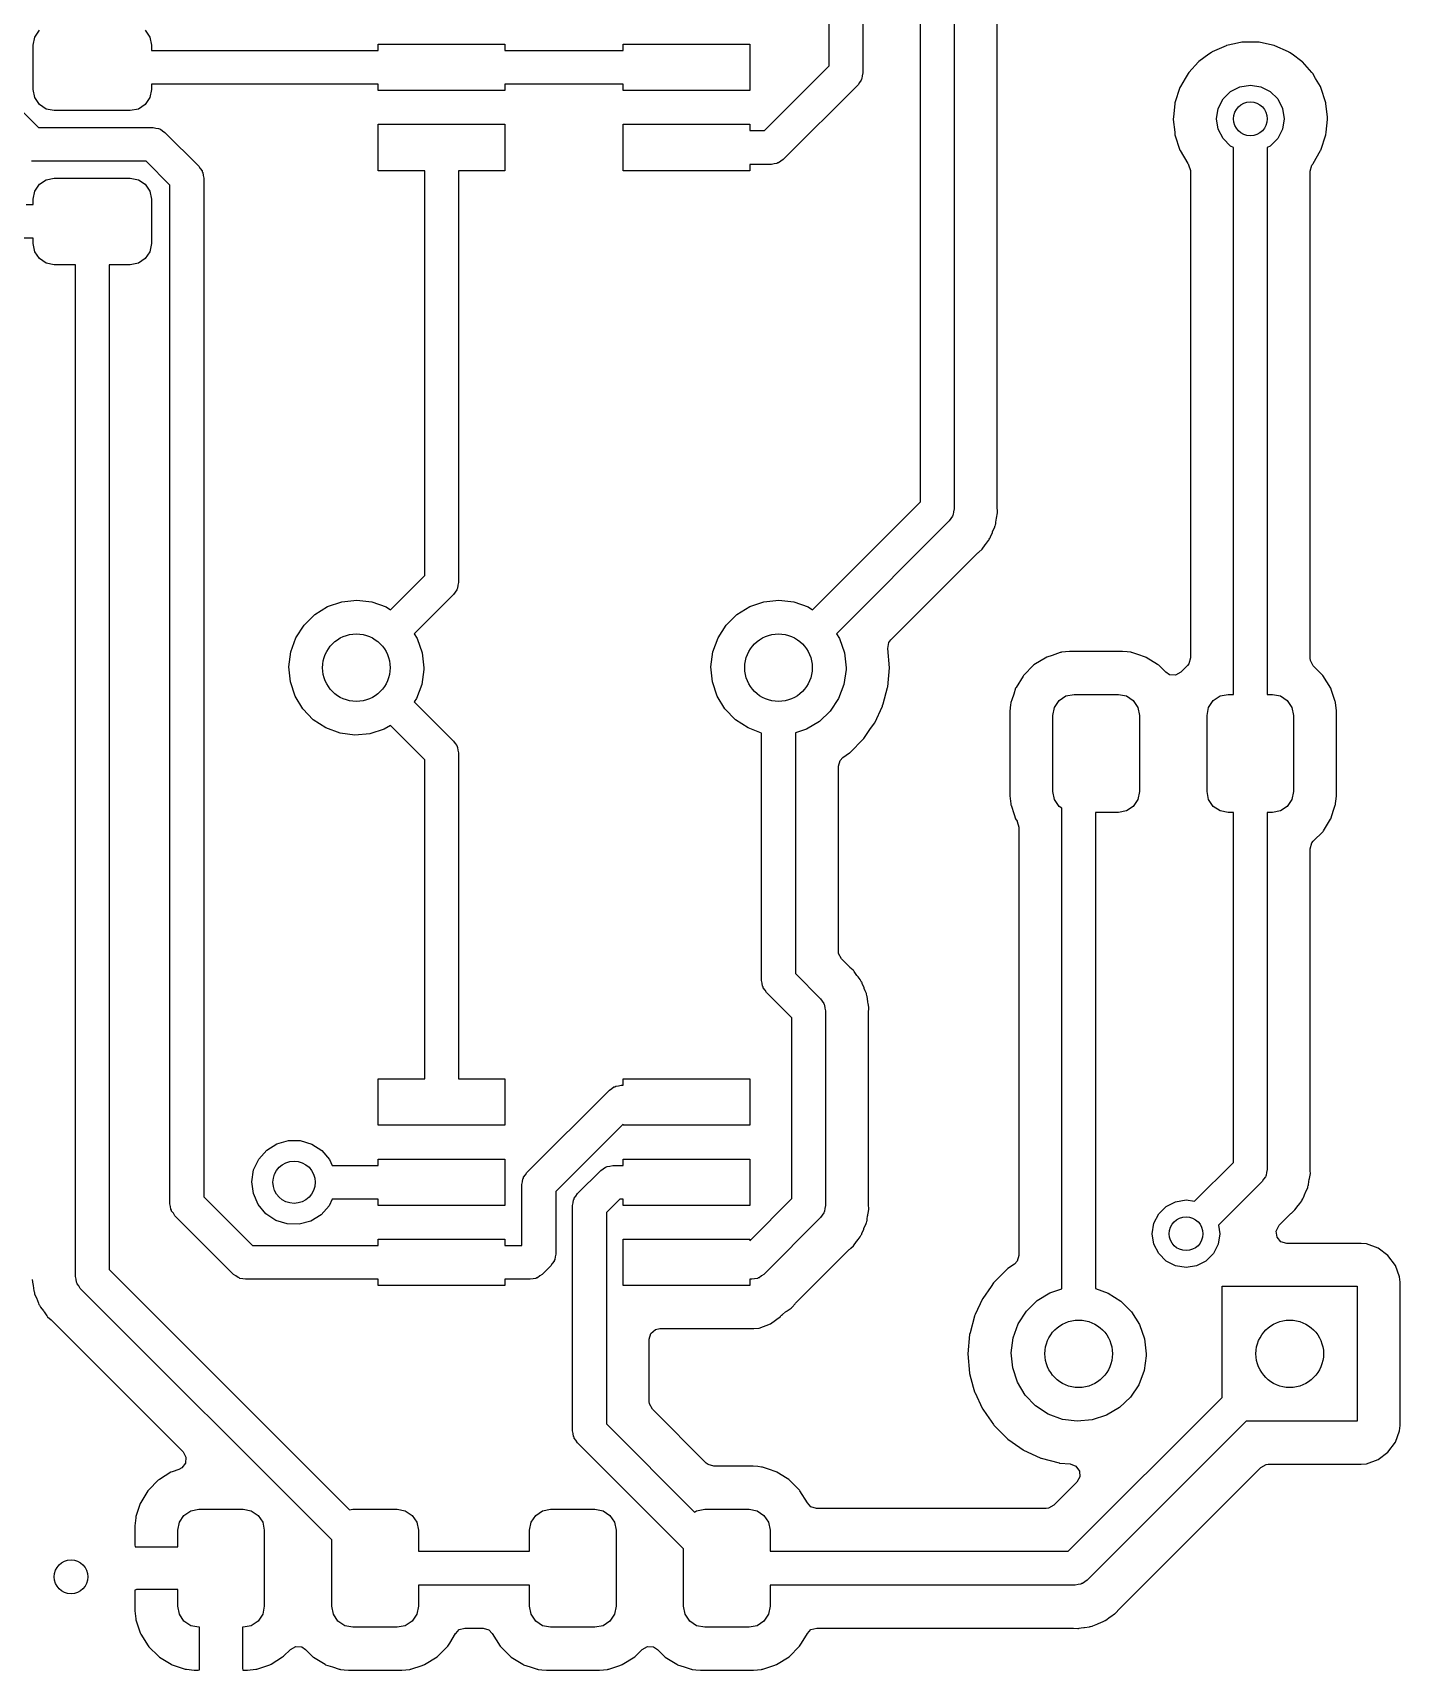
# Model space of a CAD drawing. Extents: x 61 to 228, y -146 to -45.
# Drawn here: x 108.26 to 124.46, y -126.08 to -106.68 of the extents above; entities that cross this region are included whole.
import ezdxf

# ---------------------------------------------------------------- set-up
doc = ezdxf.new("R2010")
doc.units = 0
doc.layers.add('BLACK', color=7, linetype='CONTINUOUS')

msp = doc.modelspace()

# ---------------------------------------------------------------- linework, layer by layer
at = {"layer": 'BLACK', "linetype": 'CONTINUOUS'}
for p, q in [((118.092, -101.79), (118.092, -107.152)), ((117.692, -107.069), (117.692, -101.873)), ((118.774, -112.234), (118.774, -105.764)), ((119.174, -105.766), (119.174, -112.317)), ((119.682, -112.292), (119.682, -106.078)), ((108.283, -106.728), (108.337, -106.647)), ((109.591, -106.647), (109.645, -106.728)), ((107.236, -106.706), (108.328, -107.798)), ((108.264, -106.824), (108.283, -106.728)), ((108.264, -107.349), (108.264, -106.824)), ((109.645, -106.728), (109.664, -106.824)), ((109.664, -106.824), (109.664, -106.886)), ((112.352, -106.886), (112.352, -106.811)), ((112.352, -106.811), (113.852, -106.811)), ((113.852, -106.811), (113.852, -106.886)), ((115.252, -106.886), (115.252, -106.811)), ((115.252, -106.811), (116.752, -106.811)), ((116.752, -106.811), (116.752, -107.361)), ((122.394, -106.83), (122.231, -106.902)), ((122.4, -106.827), (122.394, -106.83)), ((122.394, -106.83), (122.394, -106.83)), ((122.493, -106.807), (122.4, -106.827)), ((122.58, -106.789), (122.493, -106.807)), ((122.587, -106.787), (122.58, -106.789)), ((122.58, -106.789), (122.58, -106.789)), ((122.777, -106.787), (122.587, -106.787)), ((122.784, -106.789), (122.777, -106.787)), ((122.871, -106.807), (122.784, -106.789)), ((122.784, -106.789), (122.784, -106.789)), ((122.964, -106.827), (122.871, -106.807)), ((122.97, -106.83), (122.964, -106.827)), ((123.133, -106.902), (122.97, -106.83)), ((122.97, -106.83), (122.97, -106.83)), ((109.664, -106.886), (112.352, -106.886)), ((113.852, -106.886), (115.252, -106.886)), ((116.925, -107.836), (117.692, -107.069)), ((122.066, -107.022), (121.954, -107.147)), ((122.071, -107.017), (122.066, -107.022)), ((122.066, -107.022), (122.066, -107.022)), ((122.189, -106.931), (122.071, -107.017)), ((122.22, -106.909), (122.189, -106.931)), ((122.225, -106.905), (122.22, -106.909)), ((122.22, -106.909), (122.22, -106.909)), ((122.231, -106.902), (122.225, -106.905)), ((122.231, -106.902), (122.231, -106.902)), ((123.139, -106.905), (123.133, -106.902)), ((123.133, -106.902), (123.133, -106.902)), ((123.144, -106.909), (123.139, -106.905)), ((123.175, -106.931), (123.144, -106.909)), ((123.144, -106.909), (123.144, -106.909)), ((123.293, -107.017), (123.175, -106.931)), ((123.298, -107.022), (123.293, -107.017)), ((123.41, -107.147), (123.298, -107.022)), ((123.298, -107.022), (123.298, -107.022)), ((118.051, -107.265), (118.034, -107.293)), ((118.072, -107.239), (118.051, -107.265)), ((118.075, -107.228), (118.072, -107.239)), ((118.081, -107.218), (118.075, -107.228)), ((118.085, -107.185), (118.081, -107.218)), ((118.092, -107.152), (118.085, -107.185)), ((121.91, -107.217), (121.853, -107.315)), ((121.943, -107.159), (121.91, -107.217)), ((121.954, -107.147), (121.943, -107.159)), ((123.421, -107.159), (123.41, -107.147)), ((123.454, -107.217), (123.421, -107.159)), ((123.511, -107.315), (123.454, -107.217)), ((108.283, -107.445), (108.264, -107.349)), ((108.337, -107.526), (108.283, -107.445)), ((109.645, -107.445), (109.591, -107.526)), ((109.664, -107.349), (109.645, -107.445)), ((112.352, -107.286), (109.664, -107.286)), ((109.664, -107.286), (109.664, -107.349)), ((112.352, -107.361), (112.352, -107.286)), ((113.852, -107.361), (112.352, -107.361)), ((115.252, -107.286), (113.852, -107.286)), ((113.852, -107.286), (113.852, -107.361)), ((115.252, -107.361), (115.252, -107.286)), ((116.752, -107.361), (115.252, -107.361)), ((118.034, -107.293), (117.149, -108.178)), ((121.847, -107.324), (121.788, -107.506)), ((121.853, -107.315), (121.847, -107.324)), ((122.302, -107.572), (122.358, -107.461)), ((122.358, -107.461), (122.447, -107.372)), ((122.447, -107.372), (122.558, -107.316)), ((122.558, -107.316), (122.682, -107.296)), ((122.682, -107.296), (122.806, -107.316)), ((122.806, -107.316), (122.917, -107.372)), ((122.917, -107.372), (123.006, -107.461)), ((123.006, -107.461), (123.062, -107.572)), ((123.517, -107.324), (123.511, -107.315)), ((123.576, -107.506), (123.517, -107.324)), ((108.418, -107.58), (108.337, -107.526)), ((108.514, -107.599), (108.418, -107.58)), ((109.414, -107.599), (108.514, -107.599)), ((109.51, -107.58), (109.414, -107.599)), ((109.591, -107.526), (109.51, -107.58)), ((121.788, -107.513), (121.77, -107.678)), ((121.788, -107.506), (121.788, -107.513)), ((121.788, -107.513), (121.788, -107.513)), ((122.282, -107.696), (122.302, -107.572)), ((123.062, -107.572), (123.082, -107.696)), ((123.576, -107.513), (123.576, -107.506)), ((123.594, -107.678), (123.576, -107.513)), ((123.576, -107.513), (123.576, -107.513)), ((108.328, -107.798), (109.683, -107.798)), ((109.683, -107.798), (109.716, -107.806)), ((109.716, -107.806), (109.749, -107.81)), ((109.749, -107.81), (109.759, -107.816)), ((109.759, -107.816), (109.77, -107.818)), ((109.77, -107.818), (109.796, -107.839)), ((109.796, -107.839), (109.825, -107.857)), ((112.352, -108.311), (112.352, -107.761)), ((112.352, -107.761), (113.852, -107.761)), ((113.852, -107.761), (113.852, -108.311)), ((115.252, -108.311), (115.252, -107.761)), ((115.252, -107.761), (116.752, -107.761)), ((116.752, -107.761), (116.752, -107.836)), ((116.752, -107.836), (116.925, -107.836)), ((121.77, -107.678), (121.768, -107.696)), ((121.768, -107.696), (121.769, -107.703)), ((121.769, -107.703), (121.785, -107.855)), ((121.785, -107.855), (121.788, -107.886)), ((122.302, -107.82), (122.282, -107.696)), ((122.358, -107.931), (122.302, -107.82)), ((123.062, -107.82), (123.006, -107.931)), ((123.082, -107.696), (123.062, -107.82)), ((123.576, -107.886), (123.579, -107.855)), ((123.579, -107.855), (123.595, -107.703)), ((123.596, -107.696), (123.594, -107.678)), ((123.595, -107.703), (123.596, -107.696)), ((109.825, -107.857), (110.225, -108.258)), ((121.788, -107.886), (121.847, -108.068)), ((122.447, -108.02), (122.358, -107.931)), ((122.482, -108.037), (122.447, -108.02)), ((122.482, -114.514), (122.482, -108.037)), ((122.917, -108.02), (122.882, -108.037)), ((122.882, -108.037), (122.882, -114.514)), ((123.006, -107.931), (122.917, -108.02)), ((123.517, -108.068), (123.576, -107.886)), ((109.6, -108.198), (108.245, -108.198)), ((109.884, -108.482), (109.6, -108.198)), ((117.008, -108.236), (116.752, -108.236)), ((116.752, -108.236), (116.752, -108.311)), ((117.04, -108.229), (117.008, -108.236)), ((117.073, -108.225), (117.04, -108.229)), ((117.083, -108.219), (117.073, -108.225)), ((117.094, -108.217), (117.083, -108.219)), ((117.12, -108.196), (117.094, -108.217)), ((117.149, -108.178), (117.12, -108.196)), ((121.847, -108.068), (121.851, -108.073)), ((121.851, -108.073), (121.851, -108.073)), ((121.851, -108.073), (121.94, -108.227)), ((121.94, -108.227), (121.943, -108.233)), ((121.943, -108.233), (121.947, -108.238)), ((121.947, -108.238), (121.949, -108.241)), ((121.949, -108.241), (121.973, -108.308)), ((123.411, -108.247), (123.415, -108.241)), ((123.415, -108.241), (123.417, -108.238)), ((123.417, -108.238), (123.421, -108.233)), ((123.421, -108.233), (123.424, -108.227)), ((123.424, -108.227), (123.513, -108.073)), ((123.513, -108.073), (123.517, -108.068)), ((123.513, -108.073), (123.513, -108.073)), ((108.337, -108.472), (108.418, -108.418)), ((108.418, -108.418), (108.514, -108.399)), ((108.514, -108.399), (109.414, -108.399)), ((109.414, -108.399), (109.51, -108.418)), ((109.51, -108.418), (109.591, -108.472)), ((110.225, -108.258), (110.243, -108.286)), ((110.243, -108.286), (110.264, -108.312)), ((110.264, -108.312), (110.266, -108.323)), ((110.266, -108.323), (110.272, -108.333)), ((110.272, -108.333), (110.276, -108.366)), ((110.276, -108.366), (110.284, -108.399)), ((110.284, -108.399), (110.284, -120.466)), ((112.902, -108.311), (112.352, -108.311)), ((112.902, -113.106), (112.902, -108.311)), ((113.852, -108.311), (113.302, -108.311)), ((113.302, -108.311), (113.302, -113.189)), ((116.752, -108.311), (115.252, -108.311)), ((121.973, -108.308), (121.974, -108.315)), ((121.974, -108.315), (121.974, -114.083)), ((123.39, -108.315), (123.411, -108.247)), ((123.39, -114.087), (123.39, -108.315)), ((108.264, -108.649), (108.283, -108.553)), ((108.283, -108.553), (108.337, -108.472)), ((109.591, -108.472), (109.645, -108.553)), ((109.645, -108.553), (109.664, -108.649)), ((109.884, -120.548), (109.884, -108.482)), ((108.181, -108.711), (108.264, -108.711)), ((108.264, -108.711), (108.264, -108.649)), ((109.664, -108.649), (109.664, -109.174)), ((108.264, -109.111), (108.098, -109.111)), ((108.264, -109.174), (108.264, -109.111)), ((108.283, -109.27), (108.264, -109.174)), ((109.664, -109.174), (109.645, -109.27)), ((108.337, -109.351), (108.283, -109.27)), ((108.418, -109.405), (108.337, -109.351)), ((108.514, -109.424), (108.418, -109.405)), ((109.51, -109.405), (109.414, -109.424)), ((109.591, -109.351), (109.51, -109.405)), ((109.645, -109.27), (109.591, -109.351)), ((108.764, -109.424), (108.514, -109.424)), ((108.764, -121.41), (108.764, -109.424)), ((109.414, -109.424), (109.164, -109.424)), ((109.164, -109.424), (109.164, -121.327)), ((117.495, -113.513), (118.774, -112.234)), ((119.174, -112.317), (119.166, -112.35)), ((119.682, -112.3), (119.682, -112.292)), ((119.685, -112.345), (119.682, -112.3)), ((119.115, -112.458), (117.778, -113.796)), ((119.133, -112.43), (119.115, -112.458)), ((119.154, -112.404), (119.133, -112.43)), ((119.156, -112.393), (119.154, -112.404)), ((119.162, -112.383), (119.156, -112.393)), ((119.166, -112.35), (119.162, -112.383)), ((119.657, -112.52), (119.661, -112.504)), ((119.661, -112.504), (119.662, -112.501)), ((119.662, -112.501), (119.665, -112.494)), ((119.665, -112.494), (119.667, -112.48)), ((119.667, -112.48), (119.671, -112.445)), ((119.671, -112.445), (119.673, -112.431)), ((119.673, -112.431), (119.674, -112.425)), ((119.674, -112.425), (119.686, -112.362)), ((119.686, -112.362), (119.685, -112.345)), ((119.545, -112.737), (119.579, -112.693)), ((119.579, -112.693), (119.584, -112.687)), ((119.584, -112.687), (119.587, -112.68)), ((119.587, -112.68), (119.589, -112.677)), ((119.589, -112.677), (119.597, -112.663)), ((119.597, -112.663), (119.598, -112.66)), ((119.598, -112.66), (119.603, -112.654)), ((119.603, -112.654), (119.605, -112.647)), ((119.605, -112.647), (119.626, -112.595)), ((119.605, -112.647), (119.605, -112.647)), ((119.626, -112.595), (119.628, -112.589)), ((119.628, -112.589), (119.655, -112.53)), ((119.655, -112.53), (119.656, -112.523)), ((119.656, -112.523), (119.657, -112.52)), ((118.422, -113.87), (119.454, -112.838)), ((119.454, -112.838), (119.46, -112.832)), ((119.46, -112.832), (119.466, -112.828)), ((119.466, -112.828), (119.504, -112.794)), ((119.504, -112.794), (119.541, -112.742)), ((119.541, -112.742), (119.545, -112.737)), ((112.495, -113.513), (112.902, -113.106)), ((113.282, -113.275), (113.261, -113.302)), ((113.285, -113.264), (113.282, -113.275)), ((113.291, -113.255), (113.285, -113.264)), ((113.295, -113.221), (113.291, -113.255)), ((113.302, -113.189), (113.295, -113.221)), ((111.6, -113.568), (111.751, -113.475)), ((111.751, -113.475), (111.92, -113.417)), ((111.92, -113.417), (112.098, -113.398)), ((112.098, -113.398), (112.275, -113.42)), ((112.275, -113.42), (112.443, -113.479)), ((112.443, -113.479), (112.495, -113.513)), ((113.244, -113.33), (112.778, -113.796)), ((113.261, -113.302), (113.244, -113.33)), ((116.6, -113.568), (116.751, -113.475)), ((116.751, -113.475), (116.92, -113.417)), ((116.92, -113.417), (117.098, -113.398)), ((117.098, -113.398), (117.275, -113.42)), ((117.275, -113.42), (117.443, -113.479)), ((117.443, -113.479), (117.495, -113.513)), ((111.472, -113.693), (111.6, -113.568)), ((116.472, -113.693), (116.6, -113.568)), ((111.315, -114.01), (111.376, -113.843)), ((111.376, -113.843), (111.472, -113.693)), ((112.778, -113.796), (112.814, -113.853)), ((112.814, -113.853), (112.872, -114.021)), ((116.315, -114.01), (116.376, -113.843)), ((116.376, -113.843), (116.472, -113.693)), ((117.778, -113.796), (117.814, -113.853)), ((117.814, -113.853), (117.872, -114.021)), ((111.292, -114.187), (111.315, -114.01)), ((112.872, -114.021), (112.892, -114.198)), ((116.292, -114.187), (116.315, -114.01)), ((117.872, -114.021), (117.892, -114.198)), ((118.386, -113.97), (118.4, -113.901)), ((118.406, -114.198), (118.386, -113.97)), ((118.4, -113.901), (118.422, -113.87)), ((120.332, -114.052), (120.269, -114.073)), ((120.43, -114.019), (120.332, -114.052)), ((120.436, -114.017), (120.43, -114.019)), ((120.43, -114.019), (120.43, -114.019)), ((120.443, -114.016), (120.436, -114.017)), ((120.539, -114.006), (120.443, -114.016)), ((120.443, -114.016), (120.443, -114.016)), ((120.542, -114.006), (120.539, -114.006)), ((120.539, -114.006), (120.539, -114.006)), ((121.168, -114.006), (120.542, -114.006)), ((121.221, -114.011), (121.168, -114.006)), ((121.266, -114.016), (121.221, -114.011)), ((121.272, -114.017), (121.266, -114.016)), ((121.266, -114.016), (121.266, -114.016)), ((121.279, -114.019), (121.272, -114.017)), ((121.35, -114.042), (121.279, -114.019)), ((121.279, -114.019), (121.279, -114.019)), ((121.44, -114.072), (121.35, -114.042)), ((111.31, -114.365), (111.292, -114.187)), ((112.892, -114.221), (112.867, -114.397)), ((112.892, -114.198), (112.892, -114.221)), ((116.31, -114.365), (116.292, -114.187)), ((117.892, -114.221), (117.867, -114.397)), ((117.892, -114.198), (117.892, -114.221)), ((118.386, -114.426), (118.406, -114.198)), ((120.118, -114.166), (119.993, -114.291)), ((120.269, -114.073), (120.118, -114.166)), ((121.447, -114.076), (121.44, -114.072)), ((121.583, -114.16), (121.447, -114.076)), ((121.447, -114.076), (121.447, -114.076)), ((121.591, -114.165), (121.583, -114.16)), ((121.596, -114.17), (121.591, -114.165)), ((121.679, -114.253), (121.596, -114.17)), ((121.724, -114.282), (121.679, -114.253)), ((121.857, -114.253), (121.795, -114.287)), ((121.937, -114.173), (121.857, -114.253)), ((121.953, -114.152), (121.937, -114.173)), ((121.974, -114.083), (121.953, -114.152)), ((123.393, -114.114), (123.39, -114.087)), ((123.427, -114.177), (123.393, -114.114)), ((123.541, -114.29), (123.427, -114.177)), ((111.366, -114.534), (111.31, -114.365)), ((112.867, -114.397), (112.804, -114.564)), ((116.366, -114.534), (116.31, -114.365)), ((117.867, -114.397), (117.804, -114.564)), ((118.332, -114.625), (118.384, -114.432)), ((118.384, -114.432), (118.386, -114.426)), ((118.384, -114.432), (118.384, -114.432)), ((119.9, -114.442), (119.878, -114.51)), ((119.907, -114.432), (119.9, -114.442)), ((119.989, -114.297), (119.907, -114.432)), ((119.993, -114.291), (119.989, -114.297)), ((119.989, -114.297), (119.989, -114.297)), ((121.795, -114.287), (121.724, -114.282)), ((123.634, -114.44), (123.541, -114.29)), ((123.644, -114.47), (123.634, -114.44)), ((111.458, -114.687), (111.366, -114.534)), ((112.804, -114.564), (112.778, -114.602)), ((112.778, -114.602), (113.244, -115.067)), ((116.458, -114.687), (116.366, -114.534)), ((117.804, -114.564), (117.705, -114.713)), ((118.326, -114.648), (118.332, -114.625)), ((119.842, -114.639), (119.834, -114.714)), ((119.844, -114.616), (119.842, -114.639)), ((119.845, -114.61), (119.844, -114.616)), ((119.844, -114.616), (119.844, -114.616)), ((119.855, -114.58), (119.845, -114.61)), ((119.878, -114.51), (119.855, -114.58)), ((120.362, -114.669), (120.416, -114.588)), ((120.416, -114.588), (120.497, -114.533)), ((120.497, -114.533), (120.593, -114.514)), ((120.593, -114.514), (121.118, -114.514)), ((121.118, -114.514), (121.213, -114.533)), ((121.213, -114.533), (121.294, -114.588)), ((121.294, -114.588), (121.349, -114.669)), ((122.187, -114.669), (122.241, -114.588)), ((122.241, -114.588), (122.322, -114.533)), ((122.322, -114.533), (122.418, -114.514)), ((122.418, -114.514), (122.482, -114.514)), ((122.882, -114.514), (122.943, -114.514)), ((122.943, -114.514), (123.038, -114.533)), ((123.038, -114.533), (123.119, -114.588)), ((123.119, -114.588), (123.174, -114.669)), ((123.687, -114.599), (123.644, -114.47)), ((123.69, -114.608), (123.687, -114.599)), ((123.691, -114.615), (123.69, -114.608)), ((123.7, -114.707), (123.691, -114.615)), ((123.691, -114.615), (123.691, -114.615)), ((111.582, -114.815), (111.458, -114.687)), ((111.731, -114.912), (111.582, -114.815)), ((116.582, -114.815), (116.458, -114.687)), ((116.731, -114.912), (116.582, -114.815)), ((117.576, -114.836), (117.423, -114.927)), ((117.705, -114.713), (117.576, -114.836)), ((118.232, -114.85), (118.324, -114.653)), ((118.324, -114.653), (118.326, -114.648)), ((118.324, -114.653), (118.324, -114.653)), ((119.834, -114.714), (119.834, -115.715)), ((120.343, -114.764), (120.362, -114.669)), ((120.343, -115.664), (120.343, -114.764)), ((121.349, -114.669), (121.368, -114.764)), ((121.368, -114.764), (121.368, -115.664)), ((122.168, -114.764), (122.187, -114.669)), ((122.168, -115.664), (122.168, -114.764)), ((123.174, -114.669), (123.193, -114.764)), ((123.193, -114.764), (123.193, -115.664)), ((123.701, -114.714), (123.7, -114.707)), ((123.701, -115.715), (123.701, -114.714)), ((111.899, -114.975), (111.731, -114.912)), ((112.075, -114.998), (111.899, -114.975)), ((112.253, -114.982), (112.075, -114.998)), ((112.423, -114.927), (112.253, -114.982)), ((112.495, -114.884), (112.423, -114.927)), ((112.902, -115.291), (112.495, -114.884)), ((116.892, -114.972), (116.731, -114.912)), ((116.892, -117.905), (116.892, -114.972)), ((117.423, -114.927), (117.292, -114.969)), ((117.292, -114.969), (117.292, -117.822)), ((118.101, -115.038), (118.176, -114.931)), ((118.176, -114.931), (118.23, -114.855)), ((118.23, -114.855), (118.232, -114.85)), ((118.232, -114.85), (118.232, -114.85)), ((113.244, -115.067), (113.261, -115.096)), ((113.261, -115.096), (113.282, -115.122)), ((113.282, -115.122), (113.285, -115.133)), ((113.285, -115.133), (113.291, -115.143)), ((113.291, -115.143), (113.295, -115.176)), ((113.295, -115.176), (113.302, -115.208)), ((113.302, -115.208), (113.302, -119.069)), ((117.854, -115.262), (117.932, -115.208)), ((117.932, -115.208), (117.936, -115.205)), ((117.932, -115.208), (117.932, -115.208)), ((117.936, -115.205), (118.098, -115.043)), ((118.098, -115.043), (118.101, -115.038)), ((112.902, -119.069), (112.902, -115.291)), ((117.801, -115.365), (117.821, -115.297)), ((117.801, -117.559), (117.801, -115.365)), ((117.821, -115.297), (117.854, -115.262)), ((119.834, -115.715), (119.834, -115.718)), ((119.834, -115.718), (119.834, -115.718)), ((119.834, -115.718), (119.844, -115.813)), ((120.362, -115.76), (120.343, -115.664)), ((120.416, -115.841), (120.362, -115.76)), ((121.349, -115.76), (121.294, -115.841)), ((121.368, -115.664), (121.349, -115.76)), ((122.187, -115.76), (122.168, -115.664)), ((122.241, -115.841), (122.187, -115.76)), ((123.174, -115.76), (123.119, -115.841)), ((123.193, -115.664), (123.174, -115.76)), ((123.69, -115.819), (123.692, -115.807)), ((123.692, -115.807), (123.697, -115.752)), ((123.697, -115.752), (123.701, -115.715)), ((119.844, -115.813), (119.845, -115.821)), ((119.845, -115.821), (119.847, -115.827)), ((119.847, -115.827), (119.847, -115.827)), ((119.847, -115.827), (119.884, -115.937)), ((119.884, -115.937), (119.901, -115.988)), ((119.901, -115.988), (119.918, -116.015)), ((120.448, -115.863), (120.416, -115.841)), ((120.448, -121.555), (120.448, -115.863)), ((121.118, -115.914), (120.848, -115.914)), ((120.848, -115.914), (120.848, -121.554)), ((121.213, -115.895), (121.118, -115.914)), ((121.294, -115.841), (121.213, -115.895)), ((122.322, -115.895), (122.241, -115.841)), ((122.418, -115.914), (122.322, -115.895)), ((122.48, -115.914), (122.418, -115.914)), ((122.48, -120.061), (122.48, -115.914)), ((122.943, -115.914), (122.88, -115.914)), ((122.88, -115.914), (122.88, -120.144)), ((123.038, -115.895), (122.943, -115.914)), ((123.119, -115.841), (123.038, -115.895)), ((123.546, -116.131), (123.631, -115.993)), ((123.631, -115.993), (123.635, -115.987)), ((123.631, -115.993), (123.631, -115.993)), ((123.635, -115.987), (123.668, -115.886)), ((123.668, -115.886), (123.688, -115.826)), ((123.688, -115.826), (123.69, -115.819)), ((123.688, -115.826), (123.688, -115.826)), ((119.918, -116.015), (119.921, -116.02)), ((119.921, -116.02), (119.94, -116.086)), ((119.94, -116.086), (119.94, -121.16)), ((123.426, -116.254), (123.542, -116.138)), ((123.542, -116.138), (123.546, -116.131)), ((123.389, -116.343), (123.409, -116.275)), ((123.389, -120.119), (123.389, -116.343)), ((123.409, -116.275), (123.425, -116.254)), ((123.425, -116.254), (123.426, -116.254)), ((117.803, -117.586), (117.801, -117.559)), ((117.838, -117.648), (117.803, -117.586)), ((117.933, -117.744), (117.838, -117.648)), ((117.938, -117.749), (117.933, -117.744)), ((116.9, -117.937), (116.892, -117.905)), ((116.903, -117.971), (116.9, -117.937)), ((117.292, -117.822), (117.591, -118.121)), ((117.977, -117.783), (117.938, -117.749)), ((117.985, -117.79), (117.977, -117.783)), ((117.989, -117.797), (117.985, -117.79)), ((118.021, -117.843), (117.989, -117.797)), ((117.989, -117.797), (117.989, -117.797)), ((118.025, -117.848), (118.021, -117.843)), ((118.035, -117.861), (118.025, -117.848)), ((118.059, -117.893), (118.035, -117.861)), ((118.064, -117.899), (118.059, -117.893)), ((118.059, -117.893), (118.059, -117.893)), ((118.067, -117.906), (118.064, -117.899)), ((118.068, -117.908), (118.067, -117.906)), ((118.077, -117.923), (118.068, -117.908)), ((118.078, -117.925), (118.077, -117.923)), ((118.082, -117.932), (118.078, -117.925)), ((118.085, -117.939), (118.082, -117.932)), ((118.105, -117.992), (118.085, -117.939)), ((118.085, -117.939), (118.085, -117.939)), ((116.909, -117.98), (116.903, -117.971)), ((116.912, -117.992), (116.909, -117.98)), ((116.933, -118.018), (116.912, -117.992)), ((116.95, -118.046), (116.933, -118.018)), ((117.25, -118.345), (116.95, -118.046)), ((117.591, -118.121), (117.609, -118.15)), ((118.107, -117.998), (118.105, -117.992)), ((118.119, -118.025), (118.107, -117.998)), ((118.133, -118.056), (118.119, -118.025)), ((118.134, -118.064), (118.133, -118.056)), ((118.135, -118.066), (118.134, -118.064)), ((118.139, -118.082), (118.135, -118.066)), ((118.14, -118.085), (118.139, -118.082)), ((118.143, -118.092), (118.14, -118.085)), ((118.15, -118.154), (118.143, -118.092)), ((117.609, -118.15), (117.63, -118.176)), ((117.63, -118.176), (117.632, -118.187)), ((117.632, -118.187), (117.638, -118.197)), ((117.638, -118.197), (117.642, -118.23)), ((117.642, -118.23), (117.65, -118.262)), ((117.65, -118.262), (117.65, -120.571)), ((118.15, -118.156), (118.15, -118.154)), ((118.151, -118.162), (118.15, -118.156)), ((118.154, -118.176), (118.151, -118.162)), ((118.158, -118.197), (118.154, -118.176)), ((118.162, -118.225), (118.158, -118.197)), ((118.158, -118.283), (118.162, -118.233)), ((118.158, -118.291), (118.158, -118.283)), ((118.158, -120.546), (118.158, -118.291)), ((118.162, -118.233), (118.162, -118.225)), ((118.162, -118.233), (118.162, -118.233)), ((117.25, -120.488), (117.25, -118.345)), ((112.352, -119.619), (112.352, -119.069)), ((112.352, -119.069), (112.902, -119.069)), ((113.302, -119.069), (113.852, -119.069)), ((113.852, -119.069), (113.852, -119.619)), ((115.252, -119.144), (115.252, -119.069)), ((115.252, -119.069), (116.752, -119.069)), ((116.752, -119.069), (116.752, -119.619)), ((114.112, -120.18), (115.089, -119.203)), ((115.089, -119.203), (115.117, -119.185)), ((115.117, -119.185), (115.143, -119.164)), ((115.143, -119.164), (115.155, -119.162)), ((115.155, -119.162), (115.164, -119.156)), ((115.164, -119.156), (115.198, -119.152)), ((115.198, -119.152), (115.23, -119.144)), ((115.23, -119.144), (115.252, -119.144)), ((113.852, -119.619), (112.352, -119.619)), ((115.252, -119.605), (114.453, -120.404)), ((115.252, -119.619), (115.252, -119.605)), ((116.752, -119.619), (115.252, -119.619)), ((111.03, -119.914), (111.149, -119.838)), ((111.149, -119.838), (111.286, -119.799)), ((111.286, -119.799), (111.428, -119.8)), ((111.428, -119.8), (111.563, -119.841)), ((111.563, -119.841), (111.682, -119.918)), ((110.875, -120.148), (110.936, -120.02)), ((110.936, -120.02), (111.03, -119.914)), ((111.682, -119.918), (111.775, -120.025)), ((111.775, -120.025), (111.806, -120.094)), ((112.352, -120.094), (112.352, -120.019)), ((112.352, -120.019), (113.852, -120.019)), ((113.852, -120.019), (113.852, -120.569)), ((115.252, -120.094), (115.252, -120.019)), ((115.252, -120.019), (116.752, -120.019)), ((116.752, -120.019), (116.752, -120.569)), ((122.021, -120.52), (122.48, -120.061)), ((110.854, -120.288), (110.875, -120.148)), ((111.806, -120.094), (112.352, -120.094)), ((114.061, -120.289), (114.064, -120.255)), ((114.064, -120.255), (114.07, -120.246)), ((114.07, -120.246), (114.073, -120.235)), ((114.073, -120.235), (114.094, -120.208)), ((114.094, -120.208), (114.112, -120.18)), ((114.711, -120.428), (114.987, -120.153)), ((114.987, -120.153), (115.015, -120.135)), ((115.015, -120.135), (115.041, -120.114)), ((115.041, -120.114), (115.053, -120.112)), ((115.053, -120.112), (115.062, -120.106)), ((115.062, -120.106), (115.096, -120.102)), ((115.096, -120.102), (115.128, -120.094)), ((115.128, -120.094), (115.252, -120.094)), ((122.839, -120.257), (122.822, -120.285)), ((122.86, -120.231), (122.839, -120.257)), ((122.863, -120.22), (122.86, -120.231)), ((122.869, -120.21), (122.863, -120.22)), ((122.873, -120.177), (122.869, -120.21)), ((122.88, -120.144), (122.873, -120.177)), ((123.371, -120.321), (123.38, -120.258)), ((123.38, -120.258), (123.381, -120.252)), ((123.381, -120.25), (123.392, -120.189)), ((123.381, -120.252), (123.381, -120.25)), ((123.389, -120.127), (123.389, -120.119)), ((123.391, -120.16), (123.389, -120.127)), ((123.392, -120.189), (123.391, -120.16)), ((110.872, -120.429), (110.854, -120.288)), ((110.929, -120.559), (110.872, -120.429)), ((114.053, -120.321), (114.061, -120.289)), ((114.053, -121.044), (114.053, -120.321)), ((114.453, -120.404), (114.453, -121.144)), ((114.673, -120.483), (114.693, -120.457)), ((114.693, -120.457), (114.711, -120.428)), ((122.822, -120.285), (122.304, -120.803)), ((123.312, -120.474), (123.332, -120.422)), ((123.332, -120.422), (123.335, -120.416)), ((123.335, -120.416), (123.361, -120.357)), ((123.361, -120.357), (123.363, -120.35)), ((123.363, -120.347), (123.368, -120.331)), ((123.363, -120.35), (123.363, -120.347)), ((123.368, -120.331), (123.369, -120.328)), ((123.369, -120.328), (123.371, -120.321)), ((109.891, -120.581), (109.884, -120.548)), ((109.895, -120.614), (109.891, -120.581)), ((109.901, -120.624), (109.895, -120.614)), ((109.903, -120.635), (109.901, -120.624)), ((109.924, -120.661), (109.903, -120.635)), ((110.284, -120.466), (110.862, -121.044)), ((111.02, -120.667), (110.929, -120.559)), ((111.768, -120.574), (111.673, -120.679)), ((111.807, -120.494), (111.768, -120.574)), ((112.352, -120.494), (111.807, -120.494)), ((112.352, -120.569), (112.352, -120.494)), ((113.852, -120.569), (112.352, -120.569)), ((114.653, -120.57), (114.66, -120.537)), ((114.653, -123.238), (114.653, -120.57)), ((114.66, -120.537), (114.664, -120.504)), ((114.664, -120.504), (114.67, -120.494)), ((114.67, -120.494), (114.673, -120.483)), ((115.211, -120.494), (115.053, -120.653)), ((115.053, -120.653), (115.053, -123.156)), ((115.252, -120.494), (115.211, -120.494)), ((115.252, -120.569), (115.252, -120.494)), ((116.752, -120.569), (115.252, -120.569)), ((116.752, -120.986), (117.25, -120.488)), ((117.63, -120.658), (117.609, -120.684)), ((117.632, -120.647), (117.63, -120.658)), ((117.638, -120.637), (117.632, -120.647)), ((117.642, -120.604), (117.638, -120.637)), ((117.65, -120.571), (117.642, -120.604)), ((118.153, -120.662), (118.162, -120.616)), ((118.158, -120.554), (118.158, -120.546)), ((118.162, -120.616), (118.158, -120.554)), ((121.596, -120.669), (121.685, -120.58)), ((121.685, -120.58), (121.796, -120.524)), ((121.796, -120.524), (121.92, -120.504)), ((121.92, -120.504), (122.021, -120.52)), ((123.168, -120.659), (123.21, -120.621)), ((123.21, -120.621), (123.247, -120.569)), ((123.247, -120.569), (123.251, -120.564)), ((123.251, -120.564), (123.267, -120.544)), ((123.267, -120.544), (123.291, -120.514)), ((123.291, -120.514), (123.294, -120.507)), ((123.294, -120.507), (123.295, -120.504)), ((123.295, -120.504), (123.303, -120.49)), ((123.303, -120.49), (123.305, -120.487)), ((123.305, -120.487), (123.309, -120.481)), ((123.309, -120.481), (123.312, -120.474)), ((123.312, -120.474), (123.312, -120.474)), ((109.942, -120.69), (109.924, -120.661)), ((110.638, -121.386), (109.942, -120.69)), ((111.138, -120.746), (111.02, -120.667)), ((111.274, -120.788), (111.138, -120.746)), ((111.415, -120.791), (111.274, -120.788)), ((111.552, -120.753), (111.415, -120.791)), ((111.673, -120.679), (111.552, -120.753)), ((117.591, -120.712), (116.917, -121.386)), ((117.609, -120.684), (117.591, -120.712)), ((118.081, -120.901), (118.102, -120.849)), ((118.102, -120.849), (118.104, -120.843)), ((118.104, -120.843), (118.131, -120.784)), ((118.131, -120.784), (118.132, -120.777)), ((118.132, -120.777), (118.133, -120.774)), ((118.133, -120.774), (118.137, -120.758)), ((118.137, -120.758), (118.138, -120.755)), ((118.138, -120.755), (118.141, -120.748)), ((118.141, -120.748), (118.144, -120.727)), ((118.144, -120.727), (118.148, -120.697)), ((118.148, -120.697), (118.149, -120.685)), ((118.149, -120.685), (118.15, -120.679)), ((118.15, -120.679), (118.153, -120.662)), ((121.52, -120.904), (121.54, -120.78)), ((121.54, -120.78), (121.596, -120.669)), ((122.304, -120.803), (122.32, -120.904)), ((122.988, -120.874), (123.017, -120.809)), ((123.017, -120.809), (123.023, -120.803)), ((123.023, -120.803), (123.161, -120.665)), ((123.161, -120.665), (123.167, -120.659)), ((123.167, -120.659), (123.168, -120.659)), ((110.862, -121.044), (112.352, -121.044)), ((112.352, -121.044), (112.352, -120.969)), ((112.352, -120.969), (113.852, -120.969)), ((113.852, -120.969), (113.852, -121.044)), ((113.852, -121.044), (114.053, -121.044)), ((115.252, -121.519), (115.252, -120.969)), ((115.252, -120.969), (116.752, -120.969)), ((116.752, -120.969), (116.752, -120.986)), ((117.98, -121.048), (118.017, -120.996)), ((118.017, -120.996), (118.021, -120.991)), ((118.021, -120.991), (118.035, -120.973)), ((118.035, -120.973), (118.06, -120.941)), ((118.06, -120.941), (118.063, -120.934)), ((118.063, -120.934), (118.065, -120.931)), ((118.065, -120.931), (118.073, -120.917)), ((118.073, -120.917), (118.074, -120.914)), ((118.074, -120.914), (118.079, -120.908)), ((118.079, -120.908), (118.081, -120.901)), ((118.081, -120.901), (118.081, -120.901)), ((121.54, -121.028), (121.52, -120.904)), ((121.596, -121.139), (121.54, -121.028)), ((122.3, -121.028), (122.244, -121.139)), ((122.32, -120.904), (122.3, -121.028)), ((122.998, -120.944), (122.988, -120.874)), ((123.044, -120.998), (122.998, -120.944)), ((123.112, -121.018), (123.044, -120.998)), ((123.996, -121.018), (123.112, -121.018)), ((124.058, -121.025), (123.996, -121.018)), ((124.195, -121.076), (124.058, -121.025)), ((114.433, -121.23), (114.412, -121.257)), ((114.436, -121.219), (114.433, -121.23)), ((114.442, -121.21), (114.436, -121.219)), ((114.446, -121.176), (114.442, -121.21)), ((114.453, -121.144), (114.446, -121.176)), ((117.295, -121.728), (117.93, -121.092)), ((117.93, -121.092), (117.936, -121.087)), ((117.936, -121.087), (117.949, -121.076)), ((117.949, -121.076), (117.98, -121.048)), ((119.92, -121.228), (119.886, -121.263)), ((119.94, -121.16), (119.92, -121.228)), ((121.685, -121.228), (121.596, -121.139)), ((121.796, -121.284), (121.685, -121.228)), ((122.155, -121.228), (122.044, -121.284)), ((122.244, -121.139), (122.155, -121.228)), ((124.311, -121.163), (124.195, -121.076)), ((124.399, -121.28), (124.311, -121.163)), ((108.772, -121.443), (108.764, -121.41)), ((109.164, -121.327), (112.011, -124.174)), ((110.666, -121.404), (110.638, -121.386)), ((110.693, -121.424), (110.666, -121.404)), ((110.704, -121.427), (110.693, -121.424)), ((110.713, -121.433), (110.704, -121.427)), ((110.747, -121.437), (110.713, -121.433)), ((114.218, -121.433), (114.185, -121.437)), ((114.228, -121.427), (114.218, -121.433)), ((114.239, -121.425), (114.228, -121.427)), ((114.265, -121.404), (114.239, -121.425)), ((114.293, -121.386), (114.265, -121.404)), ((114.394, -121.285), (114.293, -121.386)), ((114.412, -121.257), (114.394, -121.285)), ((116.842, -121.433), (116.809, -121.437)), ((116.852, -121.427), (116.842, -121.433)), ((116.863, -121.425), (116.852, -121.427)), ((116.889, -121.404), (116.863, -121.425)), ((116.917, -121.386), (116.889, -121.404)), ((119.804, -121.32), (119.642, -121.482)), ((119.808, -121.317), (119.804, -121.32)), ((119.886, -121.263), (119.808, -121.317)), ((119.808, -121.317), (119.808, -121.317)), ((121.92, -121.304), (121.796, -121.284)), ((122.044, -121.284), (121.92, -121.304)), ((124.45, -121.416), (124.399, -121.28)), ((124.457, -121.478), (124.45, -121.416)), ((108.251, -121.447), (108.261, -121.503)), ((108.261, -121.503), (108.262, -121.51)), ((108.262, -121.51), (108.263, -121.517)), ((108.263, -121.517), (108.271, -121.58)), ((108.271, -121.58), (108.274, -121.587)), ((108.274, -121.587), (108.274, -121.59)), ((108.274, -121.59), (108.279, -121.606)), ((108.279, -121.606), (108.28, -121.609)), ((108.28, -121.609), (108.281, -121.616)), ((108.281, -121.616), (108.306, -121.675)), ((108.775, -121.476), (108.772, -121.443)), ((108.781, -121.486), (108.775, -121.476)), ((108.784, -121.497), (108.781, -121.486)), ((108.805, -121.523), (108.784, -121.497)), ((108.822, -121.551), (108.805, -121.523)), ((111.801, -124.529), (108.822, -121.551)), ((110.779, -121.444), (110.747, -121.437)), ((112.352, -121.444), (110.779, -121.444)), ((112.352, -121.519), (112.352, -121.444)), ((113.852, -121.519), (112.352, -121.519)), ((114.152, -121.444), (113.852, -121.444)), ((113.852, -121.444), (113.852, -121.519)), ((114.185, -121.437), (114.152, -121.444)), ((116.752, -121.519), (115.252, -121.519)), ((116.776, -121.444), (116.752, -121.444)), ((116.752, -121.444), (116.752, -121.519)), ((116.809, -121.437), (116.776, -121.444)), ((119.61, -121.528), (119.511, -121.67)), ((119.639, -121.487), (119.61, -121.528)), ((119.642, -121.482), (119.639, -121.487)), ((119.639, -121.487), (119.639, -121.487)), ((120.156, -121.696), (120.307, -121.603)), ((120.307, -121.603), (120.448, -121.555)), ((120.848, -121.554), (120.999, -121.607)), ((120.999, -121.607), (121.149, -121.703)), ((122.348, -122.844), (122.348, -121.526)), ((122.348, -121.526), (123.948, -121.526)), ((123.948, -121.526), (123.948, -123.126)), ((124.457, -123.175), (124.457, -121.478)), ((108.306, -121.675), (108.307, -121.675)), ((108.307, -121.675), (108.309, -121.681)), ((108.309, -121.681), (108.315, -121.696)), ((108.315, -121.696), (108.327, -121.728)), ((108.327, -121.728), (108.332, -121.741)), ((108.332, -121.741), (108.336, -121.747)), ((108.336, -121.747), (108.337, -121.749)), ((108.337, -121.749), (108.345, -121.764)), ((108.345, -121.764), (108.347, -121.766)), ((108.347, -121.766), (108.35, -121.773)), ((108.35, -121.773), (108.385, -121.819)), ((108.385, -121.819), (108.389, -121.824)), ((117.177, -121.83), (117.19, -121.82)), ((117.19, -121.82), (117.195, -121.816)), ((117.195, -121.816), (117.242, -121.784)), ((117.242, -121.784), (117.248, -121.78)), ((117.242, -121.784), (117.242, -121.784)), ((117.248, -121.78), (117.254, -121.773)), ((117.254, -121.773), (117.29, -121.733)), ((117.29, -121.733), (117.295, -121.728)), ((119.508, -121.675), (119.421, -121.862)), ((119.511, -121.67), (119.508, -121.675)), ((119.508, -121.675), (119.508, -121.675)), ((119.932, -121.971), (120.028, -121.821)), ((120.028, -121.821), (120.156, -121.696)), ((121.149, -121.703), (121.275, -121.829)), ((108.389, -121.824), (108.393, -121.829)), ((108.393, -121.829), (108.424, -121.876)), ((108.424, -121.876), (108.424, -121.876)), ((108.424, -121.876), (108.429, -121.882)), ((108.429, -121.882), (108.434, -121.887)), ((108.434, -121.887), (108.434, -121.887)), ((108.434, -121.887), (108.475, -121.924)), ((108.475, -121.924), (108.481, -121.929)), ((108.481, -121.929), (110.039, -123.487)), ((116.862, -122.021), (116.999, -121.97)), ((116.999, -121.97), (117.115, -121.883)), ((117.115, -121.883), (117.121, -121.875)), ((117.121, -121.875), (117.126, -121.87)), ((117.126, -121.87), (117.14, -121.859)), ((117.139, -121.859), (117.177, -121.83)), ((117.14, -121.859), (117.139, -121.859)), ((119.412, -121.882), (119.361, -122.076)), ((119.414, -121.877), (119.412, -121.882)), ((119.412, -121.882), (119.412, -121.882)), ((119.421, -121.862), (119.414, -121.877)), ((119.871, -122.138), (119.932, -121.971)), ((121.275, -121.829), (121.37, -121.981)), ((121.37, -121.981), (121.428, -122.149)), ((115.561, -122.154), (115.581, -122.086)), ((115.561, -122.893), (115.561, -122.154)), ((115.581, -122.086), (115.635, -122.039)), ((115.635, -122.039), (115.687, -122.028)), ((115.687, -122.028), (116.8, -122.028)), ((116.8, -122.028), (116.862, -122.021)), ((119.355, -122.098), (119.335, -122.326)), ((119.361, -122.076), (119.355, -122.098)), ((119.848, -122.315), (119.871, -122.138)), ((121.428, -122.149), (121.448, -122.326)), ((119.335, -122.326), (119.355, -122.554)), ((119.866, -122.493), (119.848, -122.315)), ((121.448, -122.349), (121.423, -122.525)), ((121.448, -122.326), (121.448, -122.349)), ((119.355, -122.554), (119.356, -122.56)), ((119.356, -122.56), (119.356, -122.56)), ((119.356, -122.56), (119.4, -122.722)), ((119.922, -122.662), (119.866, -122.493)), ((121.423, -122.525), (121.36, -122.692)), ((119.4, -122.722), (119.414, -122.776)), ((119.414, -122.776), (119.416, -122.781)), ((119.416, -122.781), (119.416, -122.781)), ((119.416, -122.781), (119.508, -122.978)), ((120.014, -122.815), (119.922, -122.662)), ((121.36, -122.692), (121.261, -122.841)), ((115.564, -122.92), (115.561, -122.893)), ((115.598, -122.982), (115.564, -122.92)), ((116.237, -123.621), (115.598, -122.982)), ((119.508, -122.978), (119.508, -122.978)), ((119.508, -122.978), (119.511, -122.983)), ((119.511, -122.983), (119.555, -123.046)), ((120.138, -122.943), (120.014, -122.815)), ((120.287, -123.04), (120.138, -122.943)), ((120.525, -124.666), (122.348, -122.844)), ((121.132, -122.964), (120.979, -123.055)), ((121.261, -122.841), (121.132, -122.964)), ((115.053, -123.156), (116.098, -124.201)), ((119.555, -123.046), (119.638, -123.165)), ((119.638, -123.165), (119.642, -123.171)), ((119.642, -123.171), (119.804, -123.333)), ((120.455, -123.103), (120.287, -123.04)), ((120.631, -123.126), (120.455, -123.103)), ((120.809, -123.11), (120.631, -123.126)), ((122.631, -123.126), (120.749, -125.008)), ((120.979, -123.055), (120.809, -123.11)), ((123.948, -123.126), (122.631, -123.126)), ((124.45, -123.237), (124.457, -123.175)), ((114.66, -123.271), (114.653, -123.238)), ((114.664, -123.304), (114.66, -123.271)), ((114.67, -123.314), (114.664, -123.304)), ((114.672, -123.325), (114.67, -123.314)), ((114.693, -123.351), (114.672, -123.325)), ((114.711, -123.38), (114.693, -123.351)), ((119.804, -123.333), (119.808, -123.336)), ((119.808, -123.336), (119.808, -123.336)), ((119.808, -123.336), (119.862, -123.373)), ((119.862, -123.373), (119.991, -123.464)), ((124.311, -123.49), (124.399, -123.373)), ((124.399, -123.373), (124.45, -123.237)), ((110.039, -123.487), (110.073, -123.55)), ((110.073, -123.55), (110.068, -123.62)), ((115.968, -124.637), (114.711, -123.38)), ((119.991, -123.464), (119.996, -123.466)), ((119.996, -123.466), (119.996, -123.466)), ((119.996, -123.466), (120.193, -123.558)), ((120.193, -123.558), (120.199, -123.561)), ((120.199, -123.561), (120.204, -123.562)), ((120.204, -123.562), (120.204, -123.562)), ((120.204, -123.562), (120.415, -123.619)), ((124.195, -123.577), (124.311, -123.49)), ((109.896, -123.729), (109.758, -123.814)), ((109.909, -123.723), (109.896, -123.729)), ((109.99, -123.696), (109.909, -123.723)), ((110.026, -123.677), (109.99, -123.696)), ((110.068, -123.62), (110.026, -123.677)), ((116.258, -123.638), (116.237, -123.621)), ((116.326, -123.658), (116.258, -123.638)), ((116.793, -123.658), (116.326, -123.658)), ((116.848, -123.663), (116.793, -123.658)), ((116.891, -123.668), (116.848, -123.663)), ((116.898, -123.669), (116.891, -123.668)), ((116.891, -123.668), (116.891, -123.668)), ((116.904, -123.671), (116.898, -123.669)), ((116.974, -123.694), (116.904, -123.671)), ((116.904, -123.671), (116.904, -123.671)), ((117.066, -123.724), (116.974, -123.694)), ((117.072, -123.728), (117.066, -123.724)), ((117.196, -123.805), (117.072, -123.728)), ((117.072, -123.728), (117.072, -123.728)), ((120.415, -123.619), (120.415, -123.619)), ((120.415, -123.619), (120.42, -123.62)), ((120.42, -123.62), (120.425, -123.62)), ((120.425, -123.62), (120.426, -123.62)), ((120.426, -123.62), (120.549, -123.631)), ((120.549, -123.631), (120.615, -123.657)), ((120.615, -123.657), (120.656, -123.715)), ((120.656, -123.715), (120.66, -123.785)), ((121.127, -125.35), (122.805, -123.672)), ((122.805, -123.672), (122.867, -123.638)), ((122.867, -123.638), (122.894, -123.635)), ((122.894, -123.635), (123.996, -123.635)), ((123.996, -123.635), (124.058, -123.628)), ((124.058, -123.628), (124.195, -123.577)), ((109.623, -123.95), (109.538, -124.088)), ((109.632, -123.938), (109.623, -123.95)), ((109.746, -123.823), (109.632, -123.938)), ((109.758, -123.814), (109.746, -123.823)), ((117.216, -123.817), (117.196, -123.805)), ((117.342, -123.942), (117.216, -123.817)), ((117.345, -123.948), (117.342, -123.942)), ((117.435, -124.092), (117.345, -123.948)), ((120.627, -123.846), (120.352, -124.121)), ((120.66, -123.785), (120.627, -123.846)), ((109.532, -124.101), (109.48, -124.255)), ((109.538, -124.088), (109.532, -124.101)), ((117.436, -124.092), (117.435, -124.092)), ((117.476, -124.138), (117.436, -124.092)), ((117.544, -124.158), (117.476, -124.138)), ((120.352, -124.121), (120.289, -124.155)), ((109.478, -124.268), (109.468, -124.363)), ((109.48, -124.255), (109.478, -124.268)), ((109.976, -124.416), (109.995, -124.321)), ((109.995, -124.321), (110.049, -124.24)), ((110.049, -124.24), (110.13, -124.185)), ((110.13, -124.185), (110.226, -124.166)), ((110.226, -124.166), (110.751, -124.166)), ((110.751, -124.166), (110.846, -124.185)), ((110.846, -124.185), (110.927, -124.24)), ((110.927, -124.24), (110.982, -124.321)), ((110.982, -124.321), (111.001, -124.416)), ((112.011, -124.174), (112.051, -124.166)), ((112.051, -124.166), (112.576, -124.166)), ((112.576, -124.166), (112.671, -124.185)), ((112.671, -124.185), (112.752, -124.24)), ((112.752, -124.24), (112.807, -124.321)), ((112.807, -124.321), (112.826, -124.416)), ((114.143, -124.416), (114.162, -124.321)), ((114.162, -124.321), (114.216, -124.24)), ((114.216, -124.24), (114.297, -124.185)), ((114.297, -124.185), (114.393, -124.166)), ((114.393, -124.166), (114.918, -124.166)), ((114.918, -124.166), (115.014, -124.185)), ((115.014, -124.185), (115.095, -124.24)), ((115.095, -124.24), (115.149, -124.321)), ((115.149, -124.321), (115.168, -124.416)), ((116.098, -124.201), (116.122, -124.185)), ((116.122, -124.185), (116.218, -124.166)), ((116.218, -124.166), (116.743, -124.166)), ((116.743, -124.166), (116.839, -124.185)), ((116.839, -124.185), (116.92, -124.24)), ((116.92, -124.24), (116.974, -124.321)), ((116.974, -124.321), (116.993, -124.416)), ((120.262, -124.158), (117.544, -124.158)), ((120.289, -124.155), (120.262, -124.158)), ((109.468, -124.363), (109.468, -124.369)), ((109.468, -124.369), (109.468, -124.594)), ((109.976, -124.612), (109.976, -124.416)), ((111.001, -124.416), (111.001, -125.316)), ((111.801, -125.316), (111.801, -124.529)), ((112.826, -124.416), (112.826, -124.666)), ((114.143, -124.666), (114.143, -124.416)), ((115.168, -124.416), (115.168, -125.316)), ((116.993, -124.416), (116.993, -124.666)), ((109.468, -124.594), (109.472, -124.61)), ((109.472, -124.61), (109.473, -124.611)), ((109.473, -124.611), (109.481, -124.612)), ((109.481, -124.612), (109.976, -124.612)), ((112.826, -124.666), (114.143, -124.666)), ((115.968, -125.316), (115.968, -124.637)), ((116.993, -124.666), (120.525, -124.666)), ((109.486, -125.12), (109.47, -125.125)), ((109.976, -125.12), (109.486, -125.12)), ((109.976, -125.316), (109.976, -125.12)), ((114.143, -125.066), (112.826, -125.066)), ((112.826, -125.066), (112.826, -125.316)), ((114.143, -125.316), (114.143, -125.066)), ((120.608, -125.066), (116.993, -125.066)), ((116.993, -125.066), (116.993, -125.316)), ((120.641, -125.059), (120.608, -125.066)), ((120.674, -125.055), (120.641, -125.059)), ((120.684, -125.049), (120.674, -125.055)), ((120.695, -125.047), (120.684, -125.049)), ((120.721, -125.026), (120.695, -125.047)), ((120.749, -125.008), (120.721, -125.026)), ((109.469, -125.126), (109.468, -125.134)), ((109.468, -125.134), (109.468, -125.363)), ((109.47, -125.125), (109.469, -125.126)), ((109.468, -125.363), (109.468, -125.37)), ((109.468, -125.37), (109.478, -125.466)), ((109.478, -125.466), (109.481, -125.479)), ((109.481, -125.479), (109.532, -125.633)), ((109.995, -125.412), (109.976, -125.316)), ((110.049, -125.493), (109.995, -125.412)), ((110.13, -125.547), (110.049, -125.493)), ((110.927, -125.493), (110.846, -125.547)), ((110.982, -125.412), (110.927, -125.493)), ((111.001, -125.316), (110.982, -125.412)), ((111.82, -125.412), (111.801, -125.316)), ((111.874, -125.493), (111.82, -125.412)), ((111.955, -125.547), (111.874, -125.493)), ((112.752, -125.493), (112.671, -125.547)), ((112.807, -125.412), (112.752, -125.493)), ((112.826, -125.316), (112.807, -125.412)), ((114.162, -125.412), (114.143, -125.316)), ((114.216, -125.493), (114.162, -125.412)), ((114.297, -125.547), (114.216, -125.493)), ((115.095, -125.493), (115.014, -125.547)), ((115.149, -125.412), (115.095, -125.493)), ((115.168, -125.316), (115.149, -125.412)), ((115.987, -125.412), (115.968, -125.316)), ((116.041, -125.493), (115.987, -125.412)), ((116.122, -125.547), (116.041, -125.493)), ((116.92, -125.493), (116.839, -125.547)), ((116.974, -125.412), (116.92, -125.493)), ((116.993, -125.316), (116.974, -125.412)), ((120.881, -125.521), (120.939, -125.499)), ((120.939, -125.499), (120.945, -125.495)), ((120.945, -125.495), (120.947, -125.493)), ((120.947, -125.493), (120.962, -125.485)), ((120.962, -125.485), (120.964, -125.484)), ((120.964, -125.484), (120.971, -125.481)), ((120.971, -125.481), (121.022, -125.442)), ((121.022, -125.442), (121.027, -125.438)), ((121.027, -125.438), (121.074, -125.406)), ((121.074, -125.406), (121.08, -125.402)), ((121.074, -125.406), (121.074, -125.406)), ((121.08, -125.402), (121.09, -125.39)), ((121.09, -125.39), (121.122, -125.355)), ((121.122, -125.355), (121.127, -125.35)), ((109.532, -125.633), (109.538, -125.646)), ((109.538, -125.646), (109.624, -125.784)), ((110.226, -125.566), (110.13, -125.547)), ((110.234, -125.566), (110.226, -125.566)), ((110.234, -126.061), (110.234, -125.566)), ((110.751, -125.566), (110.742, -125.566)), ((110.742, -125.566), (110.742, -126.056)), ((110.846, -125.547), (110.751, -125.566)), ((112.051, -125.566), (111.955, -125.547)), ((112.576, -125.566), (112.051, -125.566)), ((112.671, -125.547), (112.576, -125.566)), ((113.198, -125.753), (113.268, -125.639)), ((113.268, -125.639), (113.269, -125.64)), ((113.269, -125.64), (113.31, -125.594)), ((113.31, -125.594), (113.377, -125.575)), ((113.377, -125.575), (113.592, -125.575)), ((113.592, -125.575), (113.66, -125.595)), ((113.66, -125.595), (113.7, -125.641)), ((113.7, -125.641), (113.702, -125.64)), ((113.702, -125.64), (113.795, -125.791)), ((114.393, -125.566), (114.297, -125.547)), ((114.918, -125.566), (114.393, -125.566)), ((115.014, -125.547), (114.918, -125.566)), ((116.218, -125.566), (116.122, -125.547)), ((116.743, -125.566), (116.218, -125.566)), ((116.839, -125.547), (116.743, -125.566)), ((117.365, -125.753), (117.435, -125.639)), ((117.435, -125.639), (117.437, -125.64)), ((117.437, -125.64), (117.477, -125.594)), ((117.477, -125.594), (117.545, -125.575)), ((117.545, -125.575), (120.579, -125.575)), ((120.579, -125.575), (120.588, -125.575)), ((120.588, -125.575), (120.638, -125.579)), ((120.638, -125.579), (120.638, -125.579)), ((120.638, -125.579), (120.645, -125.579)), ((120.645, -125.579), (120.653, -125.578)), ((120.653, -125.578), (120.679, -125.573)), ((120.653, -125.578), (120.653, -125.578)), ((120.679, -125.573), (120.708, -125.568)), ((120.708, -125.568), (120.715, -125.567)), ((120.715, -125.567), (120.778, -125.56)), ((120.778, -125.56), (120.785, -125.557)), ((120.785, -125.557), (120.788, -125.556)), ((120.788, -125.556), (120.804, -125.552)), ((120.804, -125.552), (120.807, -125.551)), ((120.807, -125.551), (120.814, -125.55)), ((120.814, -125.55), (120.873, -125.524)), ((120.873, -125.524), (120.879, -125.521)), ((120.879, -125.521), (120.881, -125.521)), ((109.624, -125.784), (109.633, -125.796)), ((109.633, -125.796), (109.747, -125.91)), ((111.23, -125.909), (111.311, -125.828)), ((111.311, -125.828), (111.373, -125.794)), ((111.373, -125.794), (111.444, -125.799)), ((111.444, -125.799), (111.489, -125.828)), ((111.489, -125.828), (111.572, -125.911)), ((113.05, -125.915), (113.175, -125.79)), ((113.175, -125.79), (113.198, -125.753)), ((113.795, -125.791), (113.92, -125.916)), ((115.392, -125.915), (115.479, -125.828)), ((115.479, -125.828), (115.541, -125.794)), ((115.541, -125.794), (115.612, -125.799)), ((115.612, -125.799), (115.657, -125.828)), ((115.657, -125.828), (115.745, -125.916)), ((117.217, -125.915), (117.342, -125.79)), ((117.342, -125.79), (117.365, -125.753)), ((109.747, -125.91), (109.759, -125.919)), ((109.759, -125.919), (109.897, -126.004)), ((109.897, -126.004), (109.91, -126.01)), ((109.91, -126.01), (110.064, -126.062)), ((110.064, -126.062), (110.078, -126.064)), ((110.078, -126.064), (110.172, -126.074)), ((110.172, -126.074), (110.178, -126.074)), ((110.178, -126.074), (110.216, -126.074)), ((110.216, -126.074), (110.231, -126.07)), ((110.231, -126.07), (110.232, -126.069)), ((110.232, -126.069), (110.234, -126.061)), ((110.742, -126.056), (110.747, -126.072)), ((110.747, -126.072), (110.748, -126.073)), ((110.748, -126.073), (110.756, -126.074)), ((110.756, -126.074), (110.798, -126.074)), ((110.798, -126.074), (110.804, -126.074)), ((110.804, -126.074), (110.9, -126.064)), ((110.9, -126.064), (110.913, -126.061)), ((110.913, -126.061), (111.067, -126.01)), ((111.067, -126.01), (111.081, -126.004)), ((111.081, -126.004), (111.218, -125.918)), ((111.218, -125.918), (111.23, -125.909)), ((111.572, -125.911), (111.572, -125.911)), ((111.572, -125.911), (111.577, -125.916)), ((111.577, -125.916), (111.584, -125.92)), ((111.584, -125.92), (111.584, -125.92)), ((111.584, -125.92), (111.721, -126.004)), ((111.721, -126.004), (111.728, -126.009)), ((111.728, -126.009), (111.808, -126.035)), ((111.808, -126.035), (111.889, -126.062)), ((111.889, -126.062), (111.889, -126.062)), ((111.889, -126.062), (111.896, -126.064)), ((111.896, -126.064), (111.903, -126.065)), ((111.903, -126.065), (111.903, -126.065)), ((111.903, -126.065), (111.946, -126.069)), ((111.946, -126.069), (112, -126.075)), ((112, -126.075), (112.626, -126.075)), ((112.626, -126.075), (112.629, -126.075)), ((112.629, -126.075), (112.725, -126.065)), ((112.629, -126.075), (112.629, -126.075)), ((112.725, -126.065), (112.732, -126.064)), ((112.725, -126.065), (112.725, -126.065)), ((112.732, -126.064), (112.738, -126.062)), ((112.738, -126.062), (112.87, -126.018)), ((112.738, -126.062), (112.738, -126.062)), ((112.87, -126.018), (112.9, -126.008)), ((112.9, -126.008), (113.05, -125.915)), ((113.92, -125.916), (113.926, -125.92)), ((113.926, -125.92), (113.926, -125.92)), ((113.926, -125.92), (114.063, -126.004)), ((114.063, -126.004), (114.07, -126.009)), ((114.07, -126.009), (114.15, -126.035)), ((114.15, -126.035), (114.232, -126.062)), ((114.232, -126.062), (114.232, -126.062)), ((114.232, -126.062), (114.238, -126.064)), ((114.238, -126.064), (114.245, -126.065)), ((114.245, -126.065), (114.245, -126.065)), ((114.245, -126.065), (114.288, -126.069)), ((114.288, -126.069), (114.343, -126.075)), ((114.343, -126.075), (114.968, -126.075)), ((114.968, -126.075), (114.972, -126.075)), ((114.972, -126.075), (115.067, -126.065)), ((114.972, -126.075), (114.972, -126.075)), ((115.067, -126.065), (115.074, -126.064)), ((115.067, -126.065), (115.067, -126.065)), ((115.074, -126.064), (115.081, -126.062)), ((115.081, -126.062), (115.213, -126.018)), ((115.081, -126.062), (115.081, -126.062)), ((115.213, -126.018), (115.242, -126.008)), ((115.242, -126.008), (115.392, -125.915)), ((115.745, -125.916), (115.751, -125.92)), ((115.751, -125.92), (115.751, -125.92)), ((115.751, -125.92), (115.888, -126.004)), ((115.888, -126.004), (115.895, -126.009)), ((115.895, -126.009), (115.975, -126.035)), ((115.975, -126.035), (116.057, -126.062)), ((116.057, -126.062), (116.057, -126.062)), ((116.057, -126.062), (116.063, -126.064)), ((116.063, -126.064), (116.07, -126.065)), ((116.07, -126.065), (116.07, -126.065)), ((116.07, -126.065), (116.113, -126.069)), ((116.113, -126.069), (116.168, -126.075)), ((116.168, -126.075), (116.793, -126.075)), ((116.793, -126.075), (116.797, -126.075)), ((116.797, -126.075), (116.892, -126.065)), ((116.797, -126.075), (116.797, -126.075)), ((116.892, -126.065), (116.899, -126.064)), ((116.892, -126.065), (116.892, -126.065)), ((116.899, -126.064), (116.906, -126.062)), ((116.906, -126.062), (117.038, -126.018)), ((116.906, -126.062), (116.906, -126.062)), ((117.038, -126.018), (117.067, -126.008)), ((117.067, -126.008), (117.217, -125.915))]:
    msp.add_line(p, q, dxfattribs=at)
at = {"layer": 'BLACK'}
for centre, radius in [((122.682, -107.696), 0.2), ((112.092, -114.198), 0.4), ((117.092, -114.198), 0.4), ((111.354, -120.294), 0.25), ((121.92, -120.904), 0.2), ((120.648, -122.326), 0.4), ((123.148, -122.326), 0.4), ((108.712, -124.968), 0.2)]:
    msp.add_circle(centre, radius, dxfattribs=at)

doc.saveas('drawing.dxf')
